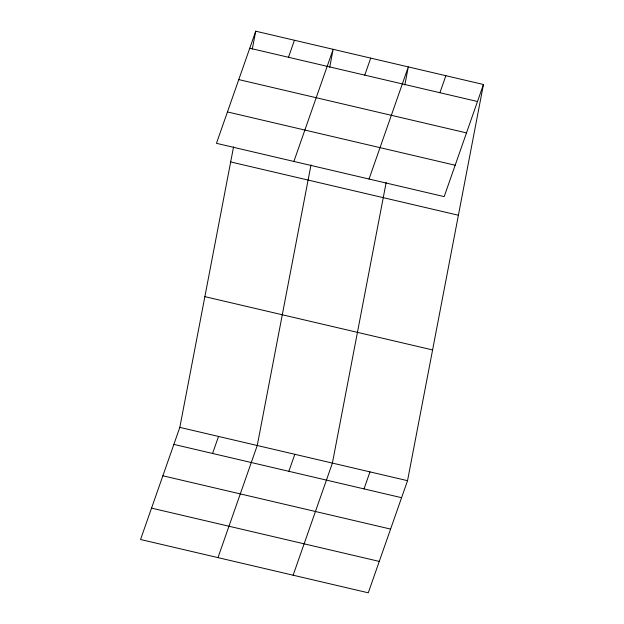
<?xml version="1.0" encoding="UTF-8"?>
<svg xmlns="http://www.w3.org/2000/svg" width="624" height="624" viewBox="0 0 624 624"><rect width="100%" height="100%" fill="white"/><g stroke="black" fill="none" stroke-linecap="round" stroke-linejoin="round"><path stroke-width="0.94" d="M483.444 84.497L444.179 196.615L216.458 143.325L255.723 31.2L483.444 84.497L407.542 480.675L368.277 592.8L140.556 539.503L179.821 427.385L233.579 146.78M252.275 49.202L255.723 31.2M311.002 164.9L257.244 445.505L217.979 557.63M329.698 67.322L333.146 49.319L293.881 161.444M386.155 182.489L332.397 463.086L293.132 575.211M404.851 84.911L408.299 66.908L369.034 179.033M288.475 57.275L294.434 40.264M212.573 453.461L218.533 436.441M364.759 75.13L370.718 58.11M288.865 471.315L294.824 454.295M439.912 92.719L445.871 75.699M364.01 488.896L369.97 471.884M249.764 48.22L477.485 101.509M238.774 79.599L466.495 132.896M227.448 111.938L455.169 165.235M230.677 161.944L458.398 215.233M204.867 296.642L432.588 349.939M179.821 427.385L407.542 480.675M173.862 444.397L401.583 497.695M162.872 475.784L390.593 529.082M151.546 508.123L379.267 561.413"/></g></svg>
